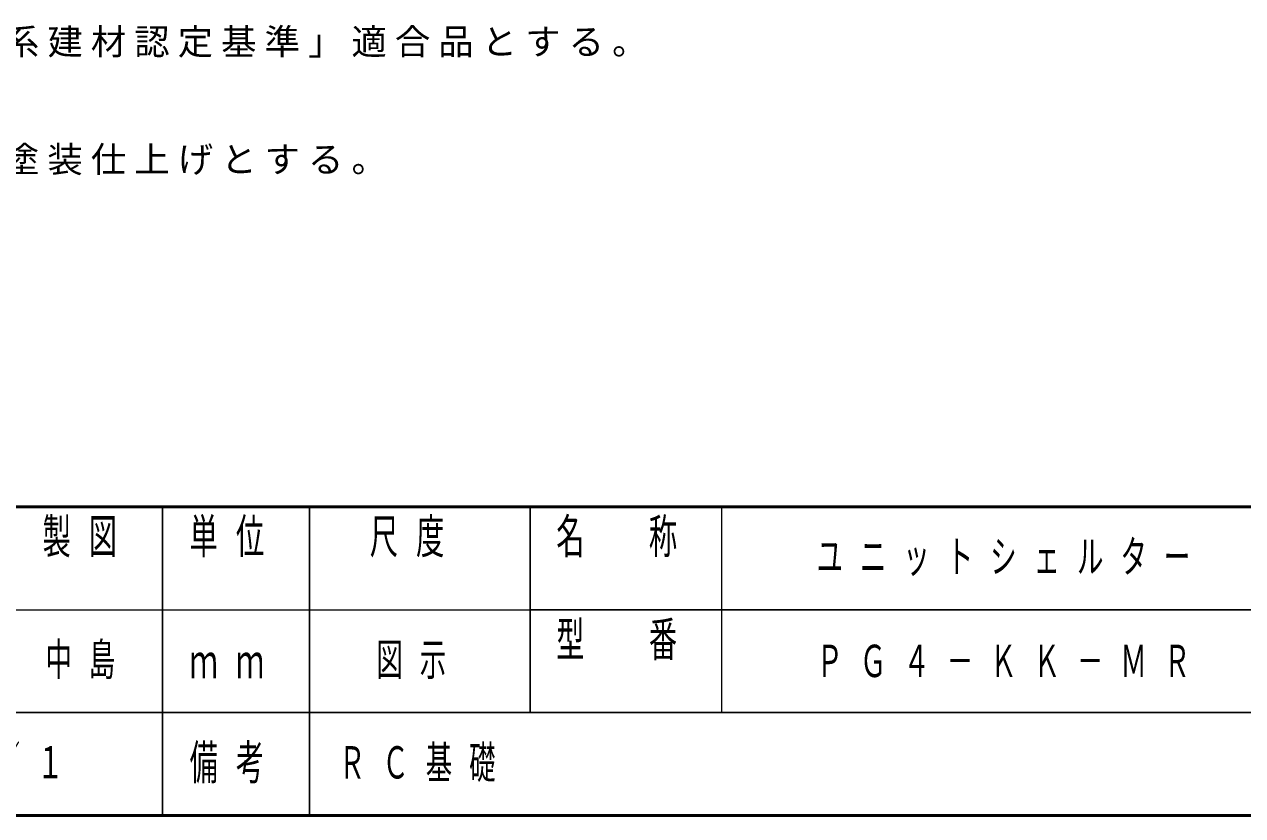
# Model space of a CAD drawing. Units: millimetres on the paper, scale 1:50. Extents: x -365 to 10, y -38 to 257.
# Drawn here: x -216.9 to -134.1, y 0 to 53.8 of the extents above; entities that cross this region are included whole.
import ezdxf

# ---------------------------------------------------------------- set-up
doc = ezdxf.new("R2010")
doc.units = ezdxf.units.MM
doc.layers.add('LY_1', color=7, linetype='Continuous', lineweight=25)
doc.layers.add('LY_2', color=7, linetype='Continuous', lineweight=13)
doc.styles.add('ＭＳ ゴシック', font='')
doc.styles.get('ＭＳ ゴシック').set_extended_font_data('MS Gothic')

msp = doc.modelspace()

# ---------------------------------------------------------------- linework, layer by layer
at = {"layer": 'LY_2', "lineweight": 50}
for p, q in [((-365, 21), (0, 21)), ((-365, 0), (0, 0))]:
    msp.add_line(p, q, dxfattribs=at)
at = {"layer": 'LY_2', "color": 211, "lineweight": 25}
for p, q in [((-207.5, 21), (-207.5, 0)), ((-197.5, 21), (-197.5, 7)), ((-182.5, 21), (-182.5, 7)), ((-182.5, 14), (-70, 14)), ((-237.5, 7), (0, 7))]:
    msp.add_line(p, q, dxfattribs=at)
at = {"layer": 'LY_2'}
for p, q in [((-169.5, 21), (-169.5, 7)), ((-237.5, 14), (-182.5, 14))]:
    msp.add_line(p, q, dxfattribs=at)
at = {"layer": 'LY_2', "lineweight": 25}
msp.add_line((-197.5, 7), (-197.5, 0), dxfattribs=at)

# ---------------------------------------------------------------- texts
at = {"layer": 'LY_1', "style": 'ＭＳ ゴシック'}
for s, insert, char_height, attachment_point in [('\\T1.23;合成木材は、木粉入り再生プラスチック（ポリプロピレン系、色：サンディーブラウン）とし、「再生有機系建材認定基準」適合品とする。', (-360, 51.503), 1.76, 7), ('\\T1.23;柱化粧板は、ＷＲＣ（ウエスタンレッドシダー）とし、カンナがけの上、木材保護着色塗料（マホガニー）塗装仕上げとする。', (-360, 43.503), 1.76, 7), ('\\T1.64;\\W0.6;ユニットシェルター', (-149.75, 17.5), 2.199, 5), ('\\T1.64;\\W0.6;中島', (-212.5, 10.5), 2.199, 5), ('\\T1.64;\\W0.6;図示', (-190, 10.5), 2.199, 5), ('\\T1.64;\\W0.6;ＰＧ４－ＫＫ－ＭＲ', (-149.75, 10.5), 2.199, 5), ('\\T1.64;\\W0.6;１／１', (-217.5, 3.5), 2.199, 5), ('\\T1.64;\\W0.6;ＲＣ基礎', (-195.5, 3.5), 2.199, 4)]:
    msp.add_mtext(s, dxfattribs=dict(at, insert=insert, char_height=char_height, attachment_point=attachment_point))
at = {"layer": 'LY_2', "color": 4, "char_height": 2.346, "style": 'ＭＳ ゴシック'}
for s, insert, attachment_point in [('\\T1.64;\\W0.6;製図', (-212.5, 20.167), 2), ('\\T1.64;\\W0.6;単位', (-202.5, 20.167), 2), ('\\T1.64;\\W0.6;尺度', (-190.25, 20.167), 2), ('\\T1.64;\\W0.6;名\u3000称', (-176, 20.167), 2), ('\\T1.64;\\W0.6;型\u3000番', (-176, 13.167), 2), ('\\T1.64;\\W0.6;ｍｍ', (-202.5, 10.5), 5), ('\\T1.64;\\W0.6;備考', (-202.5, 3.5), 5)]:
    msp.add_mtext(s, dxfattribs=dict(at, insert=insert, attachment_point=attachment_point))

doc.saveas('drawing.dxf')
